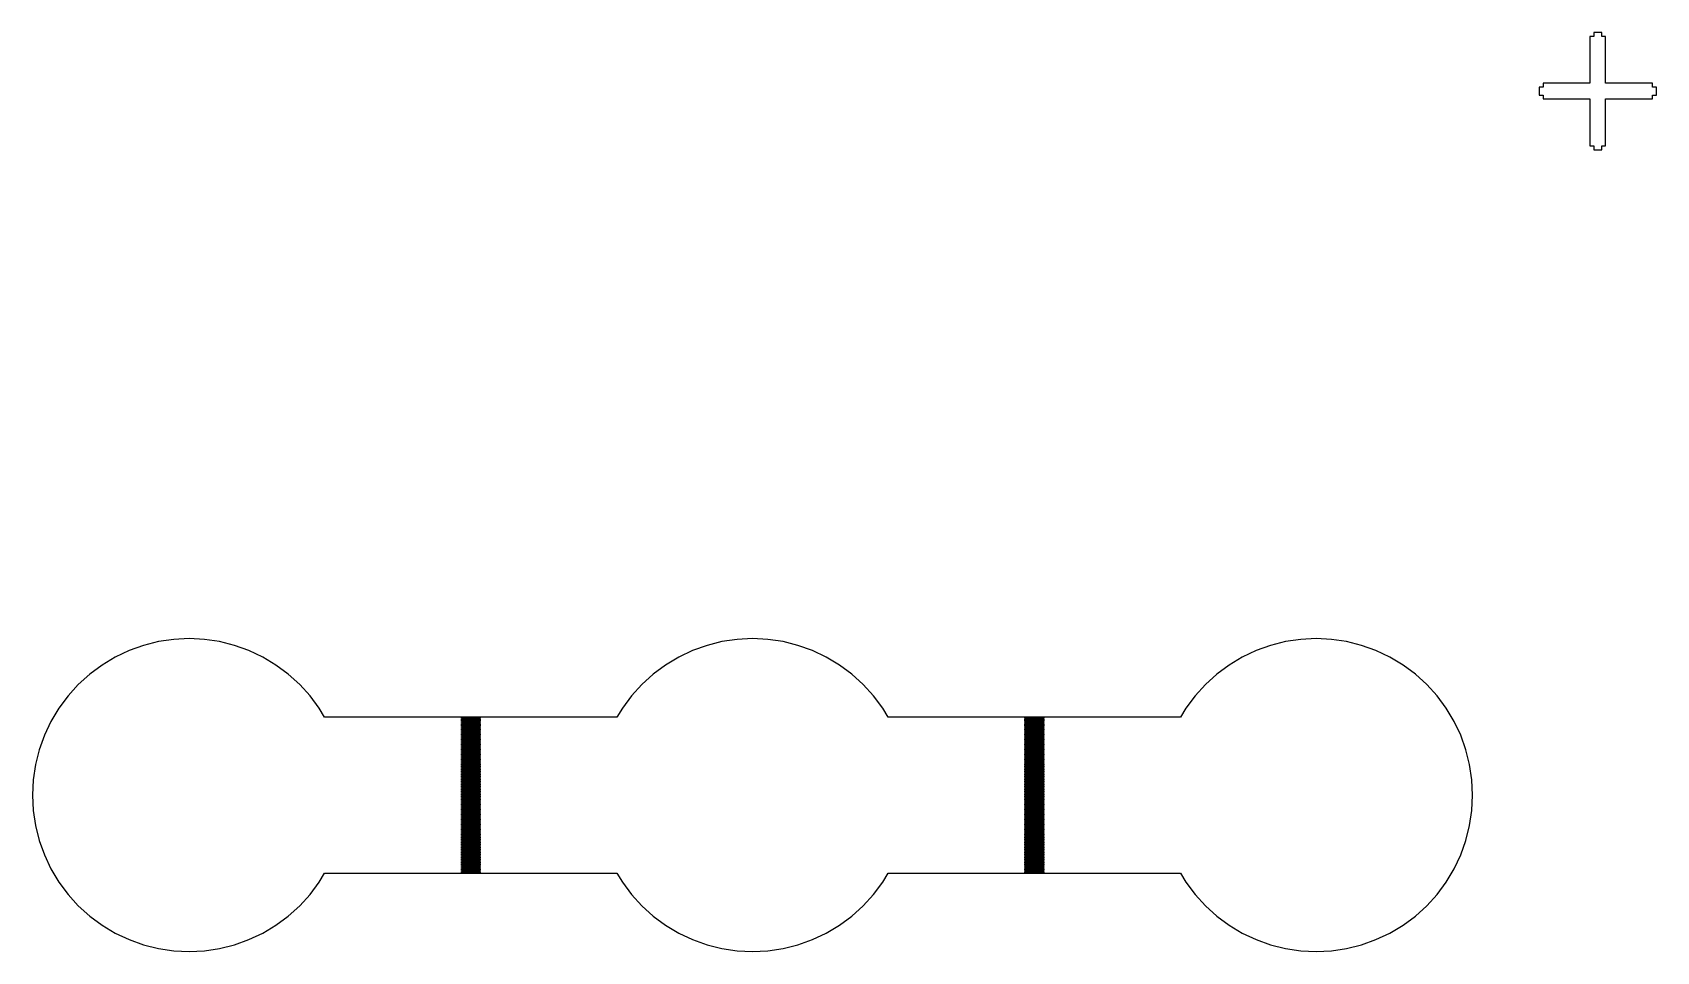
# Model space of a CAD drawing. Extents: x -73 to 181, y -8 to 80.
# Drawn here: x 29 to 54.94, y 65 to 79.69 of the extents above; entities that cross this region are included whole.
import ezdxf

# ---------------------------------------------------------------- set-up
doc = ezdxf.new("R2010")
doc.units = 0

msp = doc.modelspace()

# ---------------------------------------------------------------- linework, layer by layer
for p, q in [((54.0625, 79.6875), (53.9375, 79.6875)), ((53.9375, 79.6875), (53.9375, 79.625)), ((54.0625, 79.625), (54.0625, 79.6875)), ((53.9375, 79.625), (53.875, 79.625)), ((53.875, 79.625), (53.875, 78.875)), ((54.125, 79.625), (54.0625, 79.625)), ((54.125, 78.875), (54.125, 79.625)), ((53.875, 78.875), (53.125, 78.875)), ((53.125, 78.875), (53.125, 78.8125)), ((54.875, 78.875), (54.125, 78.875)), ((54.875, 78.8125), (54.875, 78.875)), ((53.125, 78.8125), (53.0625, 78.8125)), ((53.0625, 78.8125), (53.0625, 78.6875)), ((53.0625, 78.6875), (53.125, 78.6875)), ((53.125, 78.6875), (53.125, 78.625)), ((53.125, 78.625), (53.875, 78.625)), ((53.875, 78.625), (53.875, 77.875)), ((54.125, 77.875), (54.125, 78.625)), ((54.125, 78.625), (54.875, 78.625)), ((54.9375, 78.8125), (54.875, 78.8125)), ((54.875, 78.625), (54.875, 78.6875)), ((54.875, 78.6875), (54.9375, 78.6875)), ((54.9375, 78.6875), (54.9375, 78.8125)), ((53.875, 77.875), (53.9375, 77.875)), ((53.9375, 77.875), (53.9375, 77.8125)), ((53.9375, 77.8125), (54.0625, 77.8125)), ((54.0625, 77.8125), (54.0625, 77.875)), ((54.0625, 77.875), (54.125, 77.875)), ((30.5433, 69.8097), (30.3215, 69.7048)), ((30.7743, 69.8923), (30.5433, 69.8097)), ((31.0123, 69.952), (30.7743, 69.8923)), ((31.255, 69.988), (31.0123, 69.952)), ((31.5, 70), (31.255, 69.988)), ((31.7451, 69.988), (31.5, 70)), ((31.9877, 69.952), (31.7451, 69.988)), ((32.2257, 69.8923), (31.9877, 69.952)), ((32.4567, 69.8097), (32.2257, 69.8923)), ((32.6785, 69.7048), (32.4567, 69.8097)), ((39.5433, 69.8097), (39.3215, 69.7048)), ((39.7743, 69.8923), (39.5433, 69.8097)), ((40.0123, 69.952), (39.7743, 69.8923)), ((40.2549, 69.988), (40.0123, 69.952)), ((40.5, 70), (40.2549, 69.988)), ((40.7451, 69.988), (40.5, 70)), ((40.9877, 69.952), (40.7451, 69.988)), ((41.2257, 69.8923), (40.9877, 69.952)), ((41.4567, 69.8097), (41.2257, 69.8923)), ((41.6785, 69.7048), (41.4567, 69.8097)), ((48.5433, 69.8097), (48.3215, 69.7048)), ((48.7743, 69.8923), (48.5433, 69.8097)), ((49.0123, 69.952), (48.7743, 69.8923)), ((49.2549, 69.988), (49.0123, 69.952)), ((49.5, 70), (49.2549, 69.988)), ((49.745, 69.988), (49.5, 70)), ((49.9877, 69.952), (49.745, 69.988)), ((50.2257, 69.8923), (49.9877, 69.952)), ((50.4567, 69.8097), (50.2257, 69.8923)), ((50.6785, 69.7048), (50.4567, 69.8097)), ((30.1111, 69.5787), (29.914, 69.4325)), ((30.3215, 69.7048), (30.1111, 69.5787)), ((32.8889, 69.5787), (32.6785, 69.7048)), ((33.086, 69.4325), (32.8889, 69.5787)), ((39.1111, 69.5787), (38.914, 69.4325)), ((39.3215, 69.7048), (39.1111, 69.5787)), ((41.8889, 69.5787), (41.6785, 69.7048)), ((42.086, 69.4325), (41.8889, 69.5787)), ((48.1111, 69.5787), (47.914, 69.4325)), ((48.3215, 69.7048), (48.1111, 69.5787)), ((50.8889, 69.5787), (50.6785, 69.7048)), ((51.086, 69.4325), (50.8889, 69.5787)), ((29.7322, 69.2678), (29.5675, 69.086)), ((29.914, 69.4325), (29.7322, 69.2678)), ((33.2678, 69.2678), (33.086, 69.4325)), ((33.4325, 69.086), (33.2678, 69.2678)), ((38.7322, 69.2678), (38.5675, 69.086)), ((38.914, 69.4325), (38.7322, 69.2678)), ((42.2678, 69.2678), (42.086, 69.4325)), ((42.4325, 69.086), (42.2678, 69.2678)), ((47.7322, 69.2678), (47.5675, 69.086)), ((47.914, 69.4325), (47.7322, 69.2678)), ((51.2678, 69.2678), (51.086, 69.4325)), ((51.4325, 69.086), (51.2678, 69.2678)), ((29.5675, 69.086), (29.4213, 68.8889)), ((33.5787, 68.8889), (33.4325, 69.086)), ((38.5675, 69.086), (38.4213, 68.8889)), ((42.5787, 68.8889), (42.4325, 69.086)), ((47.5675, 69.086), (47.4213, 68.8889)), ((51.5787, 68.8889), (51.4325, 69.086)), ((29.4213, 68.8889), (29.2952, 68.6785)), ((33.6649, 68.745), (33.5787, 68.8889)), ((38.3351, 68.745), (33.6649, 68.745)), ((35.85, 68.725), (35.85, 68.735)), ((35.85, 68.735), (36.15, 68.735)), ((36.15, 68.735), (36.15, 68.725)), ((38.4213, 68.8889), (38.3351, 68.745)), ((42.6649, 68.745), (42.5787, 68.8889)), ((47.3351, 68.745), (42.6649, 68.745)), ((44.85, 68.725), (44.85, 68.735)), ((44.85, 68.735), (45.15, 68.735)), ((45.15, 68.735), (45.15, 68.725)), ((47.4213, 68.8889), (47.3351, 68.745)), ((51.7048, 68.6785), (51.5787, 68.8889)), ((29.2952, 68.6785), (29.1903, 68.4567)), ((36.15, 68.725), (35.85, 68.725)), ((35.85, 68.705), (35.85, 68.715)), ((35.85, 68.715), (36.15, 68.715)), ((36.15, 68.705), (35.85, 68.705)), ((35.85, 68.685), (35.85, 68.695)), ((35.85, 68.695), (36.15, 68.695)), ((36.15, 68.685), (35.85, 68.685)), ((35.85, 68.665), (35.85, 68.675)), ((35.85, 68.675), (36.15, 68.675)), ((36.15, 68.665), (35.85, 68.665)), ((35.85, 68.645), (35.85, 68.655)), ((35.85, 68.655), (36.15, 68.655)), ((36.15, 68.645), (35.85, 68.645)), ((35.85, 68.625), (35.85, 68.635)), ((35.85, 68.635), (36.15, 68.635)), ((36.15, 68.625), (35.85, 68.625)), ((35.85, 68.605), (35.85, 68.615)), ((35.85, 68.615), (36.15, 68.615)), ((36.15, 68.605), (35.85, 68.605)), ((35.85, 68.585), (35.85, 68.595)), ((35.85, 68.595), (36.15, 68.595)), ((36.15, 68.585), (35.85, 68.585)), ((35.85, 68.565), (35.85, 68.575)), ((35.85, 68.575), (36.15, 68.575)), ((36.15, 68.565), (35.85, 68.565)), ((35.85, 68.545), (35.85, 68.555)), ((35.85, 68.555), (36.15, 68.555)), ((36.15, 68.545), (35.85, 68.545)), ((35.85, 68.525), (35.85, 68.535)), ((35.85, 68.535), (36.15, 68.535)), ((36.15, 68.525), (35.85, 68.525)), ((35.85, 68.505), (35.85, 68.515)), ((35.85, 68.515), (36.15, 68.515)), ((36.15, 68.505), (35.85, 68.505)), ((35.85, 68.485), (35.85, 68.495)), ((35.85, 68.495), (36.15, 68.495)), ((36.15, 68.485), (35.85, 68.485)), ((36.15, 68.715), (36.15, 68.705)), ((36.15, 68.695), (36.15, 68.685)), ((36.15, 68.675), (36.15, 68.665)), ((36.15, 68.655), (36.15, 68.645)), ((36.15, 68.635), (36.15, 68.625)), ((36.15, 68.615), (36.15, 68.605)), ((36.15, 68.595), (36.15, 68.585)), ((36.15, 68.575), (36.15, 68.565)), ((36.15, 68.555), (36.15, 68.545)), ((36.15, 68.535), (36.15, 68.525)), ((36.15, 68.515), (36.15, 68.505)), ((36.15, 68.495), (36.15, 68.485)), ((45.15, 68.725), (44.85, 68.725)), ((44.85, 68.705), (44.85, 68.715)), ((44.85, 68.715), (45.15, 68.715)), ((45.15, 68.705), (44.85, 68.705)), ((44.85, 68.685), (44.85, 68.695)), ((44.85, 68.695), (45.15, 68.695)), ((45.15, 68.685), (44.85, 68.685)), ((44.85, 68.665), (44.85, 68.675)), ((44.85, 68.675), (45.15, 68.675)), ((45.15, 68.665), (44.85, 68.665)), ((44.85, 68.645), (44.85, 68.655)), ((44.85, 68.655), (45.15, 68.655)), ((45.15, 68.645), (44.85, 68.645)), ((44.85, 68.625), (44.85, 68.635)), ((44.85, 68.635), (45.15, 68.635)), ((45.15, 68.625), (44.85, 68.625)), ((44.85, 68.605), (44.85, 68.615)), ((44.85, 68.615), (45.15, 68.615)), ((45.15, 68.605), (44.85, 68.605)), ((44.85, 68.585), (44.85, 68.595)), ((44.85, 68.595), (45.15, 68.595)), ((45.15, 68.585), (44.85, 68.585)), ((44.85, 68.565), (44.85, 68.575)), ((44.85, 68.575), (45.15, 68.575)), ((45.15, 68.565), (44.85, 68.565)), ((44.85, 68.545), (44.85, 68.555)), ((44.85, 68.555), (45.15, 68.555)), ((45.15, 68.545), (44.85, 68.545)), ((44.85, 68.525), (44.85, 68.535)), ((44.85, 68.535), (45.15, 68.535)), ((45.15, 68.525), (44.85, 68.525)), ((44.85, 68.505), (44.85, 68.515)), ((44.85, 68.515), (45.15, 68.515)), ((45.15, 68.505), (44.85, 68.505)), ((44.85, 68.485), (44.85, 68.495)), ((44.85, 68.495), (45.15, 68.495)), ((45.15, 68.485), (44.85, 68.485)), ((45.15, 68.715), (45.15, 68.705)), ((45.15, 68.695), (45.15, 68.685)), ((45.15, 68.675), (45.15, 68.665)), ((45.15, 68.655), (45.15, 68.645)), ((45.15, 68.635), (45.15, 68.625)), ((45.15, 68.615), (45.15, 68.605)), ((45.15, 68.595), (45.15, 68.585)), ((45.15, 68.575), (45.15, 68.565)), ((45.15, 68.555), (45.15, 68.545)), ((45.15, 68.535), (45.15, 68.525)), ((45.15, 68.515), (45.15, 68.505)), ((45.15, 68.495), (45.15, 68.485)), ((51.8097, 68.4567), (51.7048, 68.6785)), ((29.1077, 68.2257), (29.048, 67.9877)), ((29.1903, 68.4567), (29.1077, 68.2257)), ((35.85, 68.465), (35.85, 68.475)), ((35.85, 68.475), (36.15, 68.475)), ((36.15, 68.465), (35.85, 68.465)), ((35.85, 68.445), (35.85, 68.455)), ((35.85, 68.455), (36.15, 68.455)), ((36.15, 68.445), (35.85, 68.445)), ((35.85, 68.425), (35.85, 68.435)), ((35.85, 68.435), (36.15, 68.435)), ((36.15, 68.425), (35.85, 68.425)), ((35.85, 68.405), (35.85, 68.415)), ((35.85, 68.415), (36.15, 68.415)), ((36.15, 68.405), (35.85, 68.405)), ((35.85, 68.385), (35.85, 68.395)), ((35.85, 68.395), (36.15, 68.395)), ((36.15, 68.385), (35.85, 68.385)), ((35.85, 68.365), (35.85, 68.375)), ((35.85, 68.375), (36.15, 68.375)), ((36.15, 68.365), (35.85, 68.365)), ((35.85, 68.345), (35.85, 68.355)), ((35.85, 68.355), (36.15, 68.355)), ((36.15, 68.345), (35.85, 68.345)), ((35.85, 68.325), (35.85, 68.335)), ((35.85, 68.335), (36.15, 68.335)), ((36.15, 68.325), (35.85, 68.325)), ((35.85, 68.305), (35.85, 68.315)), ((35.85, 68.315), (36.15, 68.315)), ((36.15, 68.305), (35.85, 68.305)), ((35.85, 68.285), (35.85, 68.295)), ((35.85, 68.295), (36.15, 68.295)), ((36.15, 68.285), (35.85, 68.285)), ((35.85, 68.265), (35.85, 68.275)), ((35.85, 68.275), (36.15, 68.275)), ((36.15, 68.265), (35.85, 68.265)), ((35.85, 68.245), (35.85, 68.255)), ((35.85, 68.255), (36.15, 68.255)), ((36.15, 68.245), (35.85, 68.245)), ((35.85, 68.225), (35.85, 68.235)), ((35.85, 68.235), (36.15, 68.235)), ((36.15, 68.225), (35.85, 68.225)), ((36.15, 68.475), (36.15, 68.465)), ((36.15, 68.455), (36.15, 68.445)), ((36.15, 68.435), (36.15, 68.425)), ((36.15, 68.415), (36.15, 68.405)), ((36.15, 68.395), (36.15, 68.385)), ((36.15, 68.375), (36.15, 68.365)), ((36.15, 68.355), (36.15, 68.345)), ((36.15, 68.335), (36.15, 68.325)), ((36.15, 68.315), (36.15, 68.305)), ((36.15, 68.295), (36.15, 68.285)), ((36.15, 68.275), (36.15, 68.265)), ((36.15, 68.255), (36.15, 68.245)), ((36.15, 68.235), (36.15, 68.225)), ((44.85, 68.465), (44.85, 68.475)), ((44.85, 68.475), (45.15, 68.475)), ((45.15, 68.465), (44.85, 68.465)), ((44.85, 68.445), (44.85, 68.455)), ((44.85, 68.455), (45.15, 68.455)), ((45.15, 68.445), (44.85, 68.445)), ((44.85, 68.425), (44.85, 68.435)), ((44.85, 68.435), (45.15, 68.435)), ((45.15, 68.425), (44.85, 68.425)), ((44.85, 68.405), (44.85, 68.415)), ((44.85, 68.415), (45.15, 68.415)), ((45.15, 68.405), (44.85, 68.405)), ((44.85, 68.385), (44.85, 68.395)), ((44.85, 68.395), (45.15, 68.395)), ((45.15, 68.385), (44.85, 68.385)), ((44.85, 68.365), (44.85, 68.375)), ((44.85, 68.375), (45.15, 68.375)), ((45.15, 68.365), (44.85, 68.365)), ((44.85, 68.345), (44.85, 68.355)), ((44.85, 68.355), (45.15, 68.355)), ((45.15, 68.345), (44.85, 68.345)), ((44.85, 68.325), (44.85, 68.335)), ((44.85, 68.335), (45.15, 68.335)), ((45.15, 68.325), (44.85, 68.325)), ((44.85, 68.305), (44.85, 68.315)), ((44.85, 68.315), (45.15, 68.315)), ((45.15, 68.305), (44.85, 68.305)), ((44.85, 68.285), (44.85, 68.295)), ((44.85, 68.295), (45.15, 68.295)), ((45.15, 68.285), (44.85, 68.285)), ((44.85, 68.265), (44.85, 68.275)), ((44.85, 68.275), (45.15, 68.275)), ((45.15, 68.265), (44.85, 68.265)), ((44.85, 68.245), (44.85, 68.255)), ((44.85, 68.255), (45.15, 68.255)), ((45.15, 68.245), (44.85, 68.245)), ((44.85, 68.225), (44.85, 68.235)), ((44.85, 68.235), (45.15, 68.235)), ((45.15, 68.225), (44.85, 68.225)), ((45.15, 68.475), (45.15, 68.465)), ((45.15, 68.455), (45.15, 68.445)), ((45.15, 68.435), (45.15, 68.425)), ((45.15, 68.415), (45.15, 68.405)), ((45.15, 68.395), (45.15, 68.385)), ((45.15, 68.375), (45.15, 68.365)), ((45.15, 68.355), (45.15, 68.345)), ((45.15, 68.335), (45.15, 68.325)), ((45.15, 68.315), (45.15, 68.305)), ((45.15, 68.295), (45.15, 68.285)), ((45.15, 68.275), (45.15, 68.265)), ((45.15, 68.255), (45.15, 68.245)), ((45.15, 68.235), (45.15, 68.225)), ((51.8923, 68.2257), (51.8097, 68.4567)), ((51.952, 67.9877), (51.8923, 68.2257)), ((29.048, 67.9877), (29.012, 67.745)), ((35.85, 68.205), (35.85, 68.215)), ((35.85, 68.215), (36.15, 68.215)), ((36.15, 68.205), (35.85, 68.205)), ((35.85, 68.185), (35.85, 68.195)), ((35.85, 68.195), (36.15, 68.195)), ((36.15, 68.185), (35.85, 68.185)), ((35.85, 68.165), (35.85, 68.175)), ((35.85, 68.175), (36.15, 68.175)), ((36.15, 68.165), (35.85, 68.165)), ((35.85, 68.145), (35.85, 68.155)), ((35.85, 68.155), (36.15, 68.155)), ((36.15, 68.145), (35.85, 68.145)), ((35.85, 68.125), (35.85, 68.135)), ((35.85, 68.135), (36.15, 68.135)), ((36.15, 68.125), (35.85, 68.125)), ((35.85, 68.105), (35.85, 68.115)), ((35.85, 68.115), (36.15, 68.115)), ((36.15, 68.105), (35.85, 68.105)), ((35.85, 68.085), (35.85, 68.095)), ((35.85, 68.095), (36.15, 68.095)), ((36.15, 68.085), (35.85, 68.085)), ((35.85, 68.065), (35.85, 68.075)), ((35.85, 68.075), (36.15, 68.075)), ((36.15, 68.065), (35.85, 68.065)), ((35.85, 68.045), (35.85, 68.055)), ((35.85, 68.055), (36.15, 68.055)), ((36.15, 68.045), (35.85, 68.045)), ((35.85, 68.025), (35.85, 68.035)), ((35.85, 68.035), (36.15, 68.035)), ((36.15, 68.025), (35.85, 68.025)), ((35.85, 68.005), (35.85, 68.015)), ((35.85, 68.015), (36.15, 68.015)), ((36.15, 68.005), (35.85, 68.005)), ((35.85, 67.985), (35.85, 67.995)), ((35.85, 67.995), (36.15, 67.995)), ((36.15, 67.985), (35.85, 67.985)), ((35.85, 67.965), (35.85, 67.975)), ((35.85, 67.975), (36.15, 67.975)), ((36.15, 67.965), (35.85, 67.965)), ((36.15, 68.215), (36.15, 68.205)), ((36.15, 68.195), (36.15, 68.185)), ((36.15, 68.175), (36.15, 68.165)), ((36.15, 68.155), (36.15, 68.145)), ((36.15, 68.135), (36.15, 68.125)), ((36.15, 68.115), (36.15, 68.105)), ((36.15, 68.095), (36.15, 68.085)), ((36.15, 68.075), (36.15, 68.065)), ((36.15, 68.055), (36.15, 68.045)), ((36.15, 68.035), (36.15, 68.025)), ((36.15, 68.015), (36.15, 68.005)), ((36.15, 67.995), (36.15, 67.985)), ((36.15, 67.975), (36.15, 67.965)), ((44.85, 68.205), (44.85, 68.215)), ((44.85, 68.215), (45.15, 68.215)), ((45.15, 68.205), (44.85, 68.205)), ((44.85, 68.185), (44.85, 68.195)), ((44.85, 68.195), (45.15, 68.195)), ((45.15, 68.185), (44.85, 68.185)), ((44.85, 68.165), (44.85, 68.175)), ((44.85, 68.175), (45.15, 68.175)), ((45.15, 68.165), (44.85, 68.165)), ((44.85, 68.145), (44.85, 68.155)), ((44.85, 68.155), (45.15, 68.155)), ((45.15, 68.145), (44.85, 68.145)), ((44.85, 68.125), (44.85, 68.135)), ((44.85, 68.135), (45.15, 68.135)), ((45.15, 68.125), (44.85, 68.125)), ((44.85, 68.105), (44.85, 68.115)), ((44.85, 68.115), (45.15, 68.115)), ((45.15, 68.105), (44.85, 68.105)), ((44.85, 68.085), (44.85, 68.095)), ((44.85, 68.095), (45.15, 68.095)), ((45.15, 68.085), (44.85, 68.085)), ((44.85, 68.065), (44.85, 68.075)), ((44.85, 68.075), (45.15, 68.075)), ((45.15, 68.065), (44.85, 68.065)), ((44.85, 68.045), (44.85, 68.055)), ((44.85, 68.055), (45.15, 68.055)), ((45.15, 68.045), (44.85, 68.045)), ((44.85, 68.025), (44.85, 68.035)), ((44.85, 68.035), (45.15, 68.035)), ((45.15, 68.025), (44.85, 68.025)), ((44.85, 68.005), (44.85, 68.015)), ((44.85, 68.015), (45.15, 68.015)), ((45.15, 68.005), (44.85, 68.005)), ((44.85, 67.985), (44.85, 67.995)), ((44.85, 67.995), (45.15, 67.995)), ((45.15, 67.985), (44.85, 67.985)), ((44.85, 67.965), (44.85, 67.975)), ((44.85, 67.975), (45.15, 67.975)), ((45.15, 67.965), (44.85, 67.965)), ((45.15, 68.215), (45.15, 68.205)), ((45.15, 68.195), (45.15, 68.185)), ((45.15, 68.175), (45.15, 68.165)), ((45.15, 68.155), (45.15, 68.145)), ((45.15, 68.135), (45.15, 68.125)), ((45.15, 68.115), (45.15, 68.105)), ((45.15, 68.095), (45.15, 68.085)), ((45.15, 68.075), (45.15, 68.065)), ((45.15, 68.055), (45.15, 68.045)), ((45.15, 68.035), (45.15, 68.025)), ((45.15, 68.015), (45.15, 68.005)), ((45.15, 67.995), (45.15, 67.985)), ((45.15, 67.975), (45.15, 67.965)), ((51.988, 67.745), (51.952, 67.9877)), ((29.012, 67.745), (29, 67.5)), ((35.85, 67.945), (35.85, 67.955)), ((35.85, 67.955), (36.15, 67.955)), ((36.15, 67.945), (35.85, 67.945)), ((35.85, 67.925), (35.85, 67.935)), ((35.85, 67.935), (36.15, 67.935)), ((36.15, 67.925), (35.85, 67.925)), ((35.85, 67.905), (35.85, 67.915)), ((35.85, 67.915), (36.15, 67.915)), ((36.15, 67.905), (35.85, 67.905)), ((35.85, 67.885), (35.85, 67.895)), ((35.85, 67.895), (36.15, 67.895)), ((36.15, 67.885), (35.85, 67.885)), ((35.85, 67.865), (35.85, 67.875)), ((35.85, 67.875), (36.15, 67.875)), ((36.15, 67.865), (35.85, 67.865)), ((35.85, 67.845), (35.85, 67.855)), ((35.85, 67.855), (36.15, 67.855)), ((36.15, 67.845), (35.85, 67.845)), ((35.85, 67.825), (35.85, 67.835)), ((35.85, 67.835), (36.15, 67.835)), ((36.15, 67.825), (35.85, 67.825)), ((35.85, 67.805), (35.85, 67.815)), ((35.85, 67.815), (36.15, 67.815)), ((36.15, 67.805), (35.85, 67.805)), ((35.85, 67.785), (35.85, 67.795)), ((35.85, 67.795), (36.15, 67.795)), ((36.15, 67.785), (35.85, 67.785)), ((35.85, 67.765), (35.85, 67.775)), ((35.85, 67.775), (36.15, 67.775)), ((36.15, 67.765), (35.85, 67.765)), ((35.85, 67.745), (35.85, 67.755)), ((35.85, 67.755), (36.15, 67.755)), ((36.15, 67.745), (35.85, 67.745)), ((35.85, 67.725), (35.85, 67.735)), ((35.85, 67.735), (36.15, 67.735)), ((36.15, 67.725), (35.85, 67.725)), ((35.85, 67.705), (35.85, 67.715)), ((35.85, 67.715), (36.15, 67.715)), ((36.15, 67.705), (35.85, 67.705)), ((36.15, 67.955), (36.15, 67.945)), ((36.15, 67.935), (36.15, 67.925)), ((36.15, 67.915), (36.15, 67.905)), ((36.15, 67.895), (36.15, 67.885)), ((36.15, 67.875), (36.15, 67.865)), ((36.15, 67.855), (36.15, 67.845)), ((36.15, 67.835), (36.15, 67.825)), ((36.15, 67.815), (36.15, 67.805)), ((36.15, 67.795), (36.15, 67.785)), ((36.15, 67.775), (36.15, 67.765)), ((36.15, 67.755), (36.15, 67.745)), ((36.15, 67.735), (36.15, 67.725)), ((36.15, 67.715), (36.15, 67.705)), ((44.85, 67.945), (44.85, 67.955)), ((44.85, 67.955), (45.15, 67.955)), ((45.15, 67.945), (44.85, 67.945)), ((44.85, 67.925), (44.85, 67.935)), ((44.85, 67.935), (45.15, 67.935)), ((45.15, 67.925), (44.85, 67.925)), ((44.85, 67.905), (44.85, 67.915)), ((44.85, 67.915), (45.15, 67.915)), ((45.15, 67.905), (44.85, 67.905)), ((44.85, 67.885), (44.85, 67.895)), ((44.85, 67.895), (45.15, 67.895)), ((45.15, 67.885), (44.85, 67.885)), ((44.85, 67.865), (44.85, 67.875)), ((44.85, 67.875), (45.15, 67.875)), ((45.15, 67.865), (44.85, 67.865)), ((44.85, 67.845), (44.85, 67.855)), ((44.85, 67.855), (45.15, 67.855)), ((45.15, 67.845), (44.85, 67.845)), ((44.85, 67.825), (44.85, 67.835)), ((44.85, 67.835), (45.15, 67.835)), ((45.15, 67.825), (44.85, 67.825)), ((44.85, 67.805), (44.85, 67.815)), ((44.85, 67.815), (45.15, 67.815)), ((45.15, 67.805), (44.85, 67.805)), ((44.85, 67.785), (44.85, 67.795)), ((44.85, 67.795), (45.15, 67.795)), ((45.15, 67.785), (44.85, 67.785)), ((44.85, 67.765), (44.85, 67.775)), ((44.85, 67.775), (45.15, 67.775)), ((45.15, 67.765), (44.85, 67.765)), ((44.85, 67.745), (44.85, 67.755)), ((44.85, 67.755), (45.15, 67.755)), ((45.15, 67.745), (44.85, 67.745)), ((44.85, 67.725), (44.85, 67.735)), ((44.85, 67.735), (45.15, 67.735)), ((45.15, 67.725), (44.85, 67.725)), ((44.85, 67.705), (44.85, 67.715)), ((44.85, 67.715), (45.15, 67.715)), ((45.15, 67.705), (44.85, 67.705)), ((45.15, 67.955), (45.15, 67.945)), ((45.15, 67.935), (45.15, 67.925)), ((45.15, 67.915), (45.15, 67.905)), ((45.15, 67.895), (45.15, 67.885)), ((45.15, 67.875), (45.15, 67.865)), ((45.15, 67.855), (45.15, 67.845)), ((45.15, 67.835), (45.15, 67.825)), ((45.15, 67.815), (45.15, 67.805)), ((45.15, 67.795), (45.15, 67.785)), ((45.15, 67.775), (45.15, 67.765)), ((45.15, 67.755), (45.15, 67.745)), ((45.15, 67.735), (45.15, 67.725)), ((45.15, 67.715), (45.15, 67.705)), ((52, 67.5), (51.988, 67.745)), ((29, 67.5), (29.012, 67.255)), ((35.85, 67.685), (35.85, 67.695)), ((35.85, 67.695), (36.15, 67.695)), ((36.15, 67.685), (35.85, 67.685)), ((35.85, 67.665), (35.85, 67.675)), ((35.85, 67.675), (36.15, 67.675)), ((36.15, 67.665), (35.85, 67.665)), ((35.85, 67.645), (35.85, 67.655)), ((35.85, 67.655), (36.15, 67.655)), ((36.15, 67.645), (35.85, 67.645)), ((35.85, 67.625), (35.85, 67.635)), ((35.85, 67.635), (36.15, 67.635)), ((36.15, 67.625), (35.85, 67.625)), ((35.85, 67.605), (35.85, 67.615)), ((35.85, 67.615), (36.15, 67.615)), ((36.15, 67.605), (35.85, 67.605)), ((35.85, 67.585), (35.85, 67.595)), ((35.85, 67.595), (36.15, 67.595)), ((36.15, 67.585), (35.85, 67.585)), ((35.85, 67.565), (35.85, 67.575)), ((35.85, 67.575), (36.15, 67.575)), ((36.15, 67.565), (35.85, 67.565)), ((35.85, 67.545), (35.85, 67.555)), ((35.85, 67.555), (36.15, 67.555)), ((36.15, 67.545), (35.85, 67.545)), ((35.85, 67.525), (35.85, 67.535)), ((35.85, 67.535), (36.15, 67.535)), ((36.15, 67.525), (35.85, 67.525)), ((35.85, 67.505), (35.85, 67.515)), ((35.85, 67.515), (36.15, 67.515)), ((36.15, 67.505), (35.85, 67.505)), ((35.85, 67.485), (35.85, 67.495)), ((35.85, 67.495), (36.15, 67.495)), ((36.15, 67.485), (35.85, 67.485)), ((35.85, 67.465), (35.85, 67.475)), ((35.85, 67.475), (36.15, 67.475)), ((36.15, 67.465), (35.85, 67.465)), ((35.85, 67.445), (35.85, 67.455)), ((35.85, 67.455), (36.15, 67.455)), ((36.15, 67.445), (35.85, 67.445)), ((36.15, 67.695), (36.15, 67.685)), ((36.15, 67.675), (36.15, 67.665)), ((36.15, 67.655), (36.15, 67.645)), ((36.15, 67.635), (36.15, 67.625)), ((36.15, 67.615), (36.15, 67.605)), ((36.15, 67.595), (36.15, 67.585)), ((36.15, 67.575), (36.15, 67.565)), ((36.15, 67.555), (36.15, 67.545)), ((36.15, 67.535), (36.15, 67.525)), ((36.15, 67.515), (36.15, 67.505)), ((36.15, 67.495), (36.15, 67.485)), ((36.15, 67.475), (36.15, 67.465)), ((36.15, 67.455), (36.15, 67.445)), ((44.85, 67.685), (44.85, 67.695)), ((44.85, 67.695), (45.15, 67.695)), ((45.15, 67.685), (44.85, 67.685)), ((44.85, 67.665), (44.85, 67.675)), ((44.85, 67.675), (45.15, 67.675)), ((45.15, 67.665), (44.85, 67.665)), ((44.85, 67.645), (44.85, 67.655)), ((44.85, 67.655), (45.15, 67.655)), ((45.15, 67.645), (44.85, 67.645)), ((44.85, 67.625), (44.85, 67.635)), ((44.85, 67.635), (45.15, 67.635)), ((45.15, 67.625), (44.85, 67.625)), ((44.85, 67.605), (44.85, 67.615)), ((44.85, 67.615), (45.15, 67.615)), ((45.15, 67.605), (44.85, 67.605)), ((44.85, 67.585), (44.85, 67.595)), ((44.85, 67.595), (45.15, 67.595)), ((45.15, 67.585), (44.85, 67.585)), ((44.85, 67.565), (44.85, 67.575)), ((44.85, 67.575), (45.15, 67.575)), ((45.15, 67.565), (44.85, 67.565)), ((44.85, 67.545), (44.85, 67.555)), ((44.85, 67.555), (45.15, 67.555)), ((45.15, 67.545), (44.85, 67.545)), ((44.85, 67.525), (44.85, 67.535)), ((44.85, 67.535), (45.15, 67.535)), ((45.15, 67.525), (44.85, 67.525)), ((44.85, 67.505), (44.85, 67.515)), ((44.85, 67.515), (45.15, 67.515)), ((45.15, 67.505), (44.85, 67.505)), ((44.85, 67.485), (44.85, 67.495)), ((44.85, 67.495), (45.15, 67.495)), ((45.15, 67.485), (44.85, 67.485)), ((44.85, 67.465), (44.85, 67.475)), ((44.85, 67.475), (45.15, 67.475)), ((45.15, 67.465), (44.85, 67.465)), ((44.85, 67.445), (44.85, 67.455)), ((44.85, 67.455), (45.15, 67.455)), ((45.15, 67.445), (44.85, 67.445)), ((45.15, 67.695), (45.15, 67.685)), ((45.15, 67.675), (45.15, 67.665)), ((45.15, 67.655), (45.15, 67.645)), ((45.15, 67.635), (45.15, 67.625)), ((45.15, 67.615), (45.15, 67.605)), ((45.15, 67.595), (45.15, 67.585)), ((45.15, 67.575), (45.15, 67.565)), ((45.15, 67.555), (45.15, 67.545)), ((45.15, 67.535), (45.15, 67.525)), ((45.15, 67.515), (45.15, 67.505)), ((45.15, 67.495), (45.15, 67.485)), ((45.15, 67.475), (45.15, 67.465)), ((45.15, 67.455), (45.15, 67.445)), ((51.988, 67.255), (52, 67.5)), ((29.012, 67.255), (29.048, 67.0123)), ((35.85, 67.425), (35.85, 67.435)), ((35.85, 67.435), (36.15, 67.435)), ((36.15, 67.425), (35.85, 67.425)), ((35.85, 67.405), (35.85, 67.415)), ((35.85, 67.415), (36.15, 67.415)), ((36.15, 67.405), (35.85, 67.405)), ((35.85, 67.385), (35.85, 67.395)), ((35.85, 67.395), (36.15, 67.395)), ((36.15, 67.385), (35.85, 67.385)), ((35.85, 67.365), (35.85, 67.375)), ((35.85, 67.375), (36.15, 67.375)), ((36.15, 67.365), (35.85, 67.365)), ((35.85, 67.345), (35.85, 67.355)), ((35.85, 67.355), (36.15, 67.355)), ((36.15, 67.345), (35.85, 67.345)), ((35.85, 67.325), (35.85, 67.335)), ((35.85, 67.335), (36.15, 67.335)), ((36.15, 67.325), (35.85, 67.325)), ((35.85, 67.305), (35.85, 67.315)), ((35.85, 67.315), (36.15, 67.315)), ((36.15, 67.305), (35.85, 67.305)), ((35.85, 67.285), (35.85, 67.295)), ((35.85, 67.295), (36.15, 67.295)), ((36.15, 67.285), (35.85, 67.285)), ((35.85, 67.265), (35.85, 67.275)), ((35.85, 67.275), (36.15, 67.275)), ((36.15, 67.265), (35.85, 67.265)), ((35.85, 67.245), (35.85, 67.255)), ((35.85, 67.255), (36.15, 67.255)), ((36.15, 67.245), (35.85, 67.245)), ((35.85, 67.225), (35.85, 67.235)), ((35.85, 67.235), (36.15, 67.235)), ((36.15, 67.225), (35.85, 67.225)), ((35.85, 67.205), (35.85, 67.215)), ((35.85, 67.215), (36.15, 67.215)), ((36.15, 67.205), (35.85, 67.205)), ((35.85, 67.185), (35.85, 67.195)), ((35.85, 67.195), (36.15, 67.195)), ((36.15, 67.185), (35.85, 67.185)), ((36.15, 67.435), (36.15, 67.425)), ((36.15, 67.415), (36.15, 67.405)), ((36.15, 67.395), (36.15, 67.385)), ((36.15, 67.375), (36.15, 67.365)), ((36.15, 67.355), (36.15, 67.345)), ((36.15, 67.335), (36.15, 67.325)), ((36.15, 67.315), (36.15, 67.305)), ((36.15, 67.295), (36.15, 67.285)), ((36.15, 67.275), (36.15, 67.265)), ((36.15, 67.255), (36.15, 67.245)), ((36.15, 67.235), (36.15, 67.225)), ((36.15, 67.215), (36.15, 67.205)), ((36.15, 67.195), (36.15, 67.185)), ((44.85, 67.425), (44.85, 67.435)), ((44.85, 67.435), (45.15, 67.435)), ((45.15, 67.425), (44.85, 67.425)), ((44.85, 67.405), (44.85, 67.415)), ((44.85, 67.415), (45.15, 67.415)), ((45.15, 67.405), (44.85, 67.405)), ((44.85, 67.385), (44.85, 67.395)), ((44.85, 67.395), (45.15, 67.395)), ((45.15, 67.385), (44.85, 67.385)), ((44.85, 67.365), (44.85, 67.375)), ((44.85, 67.375), (45.15, 67.375)), ((45.15, 67.365), (44.85, 67.365)), ((44.85, 67.345), (44.85, 67.355)), ((44.85, 67.355), (45.15, 67.355)), ((45.15, 67.345), (44.85, 67.345)), ((44.85, 67.325), (44.85, 67.335)), ((44.85, 67.335), (45.15, 67.335)), ((45.15, 67.325), (44.85, 67.325)), ((44.85, 67.305), (44.85, 67.315)), ((44.85, 67.315), (45.15, 67.315)), ((45.15, 67.305), (44.85, 67.305)), ((44.85, 67.285), (44.85, 67.295)), ((44.85, 67.295), (45.15, 67.295)), ((45.15, 67.285), (44.85, 67.285)), ((44.85, 67.265), (44.85, 67.275)), ((44.85, 67.275), (45.15, 67.275)), ((45.15, 67.265), (44.85, 67.265)), ((44.85, 67.245), (44.85, 67.255)), ((44.85, 67.255), (45.15, 67.255)), ((45.15, 67.245), (44.85, 67.245)), ((44.85, 67.225), (44.85, 67.235)), ((44.85, 67.235), (45.15, 67.235)), ((45.15, 67.225), (44.85, 67.225)), ((44.85, 67.205), (44.85, 67.215)), ((44.85, 67.215), (45.15, 67.215)), ((45.15, 67.205), (44.85, 67.205)), ((44.85, 67.185), (44.85, 67.195)), ((44.85, 67.195), (45.15, 67.195)), ((45.15, 67.185), (44.85, 67.185)), ((45.15, 67.435), (45.15, 67.425)), ((45.15, 67.415), (45.15, 67.405)), ((45.15, 67.395), (45.15, 67.385)), ((45.15, 67.375), (45.15, 67.365)), ((45.15, 67.355), (45.15, 67.345)), ((45.15, 67.335), (45.15, 67.325)), ((45.15, 67.315), (45.15, 67.305)), ((45.15, 67.295), (45.15, 67.285)), ((45.15, 67.275), (45.15, 67.265)), ((45.15, 67.255), (45.15, 67.245)), ((45.15, 67.235), (45.15, 67.225)), ((45.15, 67.215), (45.15, 67.205)), ((45.15, 67.195), (45.15, 67.185)), ((51.952, 67.0123), (51.988, 67.255)), ((29.048, 67.0123), (29.1077, 66.7743)), ((35.85, 67.165), (35.85, 67.175)), ((35.85, 67.175), (36.15, 67.175)), ((36.15, 67.165), (35.85, 67.165)), ((35.85, 67.145), (35.85, 67.155)), ((35.85, 67.155), (36.15, 67.155)), ((36.15, 67.145), (35.85, 67.145)), ((35.85, 67.125), (35.85, 67.135)), ((35.85, 67.135), (36.15, 67.135)), ((36.15, 67.125), (35.85, 67.125)), ((35.85, 67.105), (35.85, 67.115)), ((35.85, 67.115), (36.15, 67.115)), ((36.15, 67.105), (35.85, 67.105)), ((35.85, 67.085), (35.85, 67.095)), ((35.85, 67.095), (36.15, 67.095)), ((36.15, 67.085), (35.85, 67.085)), ((35.85, 67.065), (35.85, 67.075)), ((35.85, 67.075), (36.15, 67.075)), ((36.15, 67.065), (35.85, 67.065)), ((35.85, 67.045), (35.85, 67.055)), ((35.85, 67.055), (36.15, 67.055)), ((36.15, 67.045), (35.85, 67.045)), ((35.85, 67.025), (35.85, 67.035)), ((35.85, 67.035), (36.15, 67.035)), ((36.15, 67.025), (35.85, 67.025)), ((35.85, 67.005), (35.85, 67.015)), ((35.85, 67.015), (36.15, 67.015)), ((36.15, 67.005), (35.85, 67.005)), ((35.85, 66.985), (35.85, 66.995)), ((35.85, 66.995), (36.15, 66.995)), ((36.15, 66.985), (35.85, 66.985)), ((35.85, 66.965), (35.85, 66.975)), ((35.85, 66.975), (36.15, 66.975)), ((36.15, 66.965), (35.85, 66.965)), ((35.85, 66.945), (35.85, 66.955)), ((35.85, 66.955), (36.15, 66.955)), ((36.15, 66.945), (35.85, 66.945)), ((35.85, 66.925), (35.85, 66.935)), ((35.85, 66.935), (36.15, 66.935)), ((36.15, 66.925), (35.85, 66.925)), ((36.15, 67.175), (36.15, 67.165)), ((36.15, 67.155), (36.15, 67.145)), ((36.15, 67.135), (36.15, 67.125)), ((36.15, 67.115), (36.15, 67.105)), ((36.15, 67.095), (36.15, 67.085)), ((36.15, 67.075), (36.15, 67.065)), ((36.15, 67.055), (36.15, 67.045)), ((36.15, 67.035), (36.15, 67.025)), ((36.15, 67.015), (36.15, 67.005)), ((36.15, 66.995), (36.15, 66.985)), ((36.15, 66.975), (36.15, 66.965)), ((36.15, 66.955), (36.15, 66.945)), ((36.15, 66.935), (36.15, 66.925)), ((44.85, 67.165), (44.85, 67.175)), ((44.85, 67.175), (45.15, 67.175)), ((45.15, 67.165), (44.85, 67.165)), ((44.85, 67.145), (44.85, 67.155)), ((44.85, 67.155), (45.15, 67.155)), ((45.15, 67.145), (44.85, 67.145)), ((44.85, 67.125), (44.85, 67.135)), ((44.85, 67.135), (45.15, 67.135)), ((45.15, 67.125), (44.85, 67.125)), ((44.85, 67.105), (44.85, 67.115)), ((44.85, 67.115), (45.15, 67.115)), ((45.15, 67.105), (44.85, 67.105)), ((44.85, 67.085), (44.85, 67.095)), ((44.85, 67.095), (45.15, 67.095)), ((45.15, 67.085), (44.85, 67.085)), ((44.85, 67.065), (44.85, 67.075)), ((44.85, 67.075), (45.15, 67.075)), ((45.15, 67.065), (44.85, 67.065)), ((44.85, 67.045), (44.85, 67.055)), ((44.85, 67.055), (45.15, 67.055)), ((45.15, 67.045), (44.85, 67.045)), ((44.85, 67.025), (44.85, 67.035)), ((44.85, 67.035), (45.15, 67.035)), ((45.15, 67.025), (44.85, 67.025)), ((44.85, 67.005), (44.85, 67.015)), ((44.85, 67.015), (45.15, 67.015)), ((45.15, 67.005), (44.85, 67.005)), ((44.85, 66.985), (44.85, 66.995)), ((44.85, 66.995), (45.15, 66.995)), ((45.15, 66.985), (44.85, 66.985)), ((44.85, 66.965), (44.85, 66.975)), ((44.85, 66.975), (45.15, 66.975)), ((45.15, 66.965), (44.85, 66.965)), ((44.85, 66.945), (44.85, 66.955)), ((44.85, 66.955), (45.15, 66.955)), ((45.15, 66.945), (44.85, 66.945)), ((44.85, 66.925), (44.85, 66.935)), ((44.85, 66.935), (45.15, 66.935)), ((45.15, 66.925), (44.85, 66.925)), ((45.15, 67.175), (45.15, 67.165)), ((45.15, 67.155), (45.15, 67.145)), ((45.15, 67.135), (45.15, 67.125)), ((45.15, 67.115), (45.15, 67.105)), ((45.15, 67.095), (45.15, 67.085)), ((45.15, 67.075), (45.15, 67.065)), ((45.15, 67.055), (45.15, 67.045)), ((45.15, 67.035), (45.15, 67.025)), ((45.15, 67.015), (45.15, 67.005)), ((45.15, 66.995), (45.15, 66.985)), ((45.15, 66.975), (45.15, 66.965)), ((45.15, 66.955), (45.15, 66.945)), ((45.15, 66.935), (45.15, 66.925)), ((51.8923, 66.7743), (51.952, 67.0123)), ((29.1077, 66.7743), (29.1903, 66.5433)), ((35.85, 66.905), (35.85, 66.915)), ((35.85, 66.915), (36.15, 66.915)), ((36.15, 66.905), (35.85, 66.905)), ((35.85, 66.885), (35.85, 66.895)), ((35.85, 66.895), (36.15, 66.895)), ((36.15, 66.885), (35.85, 66.885)), ((35.85, 66.865), (35.85, 66.875)), ((35.85, 66.875), (36.15, 66.875)), ((36.15, 66.865), (35.85, 66.865)), ((35.85, 66.845), (35.85, 66.855)), ((35.85, 66.855), (36.15, 66.855)), ((36.15, 66.845), (35.85, 66.845)), ((35.85, 66.825), (35.85, 66.835)), ((35.85, 66.835), (36.15, 66.835)), ((36.15, 66.825), (35.85, 66.825)), ((35.85, 66.805), (35.85, 66.815)), ((35.85, 66.815), (36.15, 66.815)), ((36.15, 66.805), (35.85, 66.805)), ((35.85, 66.785), (35.85, 66.795)), ((35.85, 66.795), (36.15, 66.795)), ((36.15, 66.785), (35.85, 66.785)), ((35.85, 66.765), (35.85, 66.775)), ((35.85, 66.775), (36.15, 66.775)), ((36.15, 66.765), (35.85, 66.765)), ((35.85, 66.745), (35.85, 66.755)), ((35.85, 66.755), (36.15, 66.755)), ((36.15, 66.745), (35.85, 66.745)), ((35.85, 66.725), (35.85, 66.735)), ((35.85, 66.735), (36.15, 66.735)), ((36.15, 66.725), (35.85, 66.725)), ((35.85, 66.705), (35.85, 66.715)), ((35.85, 66.715), (36.15, 66.715)), ((36.15, 66.705), (35.85, 66.705)), ((35.85, 66.685), (35.85, 66.695)), ((35.85, 66.695), (36.15, 66.695)), ((36.15, 66.685), (35.85, 66.685)), ((35.85, 66.665), (35.85, 66.675)), ((35.85, 66.675), (36.15, 66.675)), ((36.15, 66.665), (35.85, 66.665)), ((36.15, 66.915), (36.15, 66.905)), ((36.15, 66.895), (36.15, 66.885)), ((36.15, 66.875), (36.15, 66.865)), ((36.15, 66.855), (36.15, 66.845)), ((36.15, 66.835), (36.15, 66.825)), ((36.15, 66.815), (36.15, 66.805)), ((36.15, 66.795), (36.15, 66.785)), ((36.15, 66.775), (36.15, 66.765)), ((36.15, 66.755), (36.15, 66.745)), ((36.15, 66.735), (36.15, 66.725)), ((36.15, 66.715), (36.15, 66.705)), ((36.15, 66.695), (36.15, 66.685)), ((36.15, 66.675), (36.15, 66.665)), ((44.85, 66.905), (44.85, 66.915)), ((44.85, 66.915), (45.15, 66.915)), ((45.15, 66.905), (44.85, 66.905)), ((44.85, 66.885), (44.85, 66.895)), ((44.85, 66.895), (45.15, 66.895)), ((45.15, 66.885), (44.85, 66.885)), ((44.85, 66.865), (44.85, 66.875)), ((44.85, 66.875), (45.15, 66.875)), ((45.15, 66.865), (44.85, 66.865)), ((44.85, 66.845), (44.85, 66.855)), ((44.85, 66.855), (45.15, 66.855)), ((45.15, 66.845), (44.85, 66.845)), ((44.85, 66.825), (44.85, 66.835)), ((44.85, 66.835), (45.15, 66.835)), ((45.15, 66.825), (44.85, 66.825)), ((44.85, 66.805), (44.85, 66.815)), ((44.85, 66.815), (45.15, 66.815)), ((45.15, 66.805), (44.85, 66.805)), ((44.85, 66.785), (44.85, 66.795)), ((44.85, 66.795), (45.15, 66.795)), ((45.15, 66.785), (44.85, 66.785)), ((44.85, 66.765), (44.85, 66.775)), ((44.85, 66.775), (45.15, 66.775)), ((45.15, 66.765), (44.85, 66.765)), ((44.85, 66.745), (44.85, 66.755)), ((44.85, 66.755), (45.15, 66.755)), ((45.15, 66.745), (44.85, 66.745)), ((44.85, 66.725), (44.85, 66.735)), ((44.85, 66.735), (45.15, 66.735)), ((45.15, 66.725), (44.85, 66.725)), ((44.85, 66.705), (44.85, 66.715)), ((44.85, 66.715), (45.15, 66.715)), ((45.15, 66.705), (44.85, 66.705)), ((44.85, 66.685), (44.85, 66.695)), ((44.85, 66.695), (45.15, 66.695)), ((45.15, 66.685), (44.85, 66.685)), ((44.85, 66.665), (44.85, 66.675)), ((44.85, 66.675), (45.15, 66.675)), ((45.15, 66.665), (44.85, 66.665)), ((45.15, 66.915), (45.15, 66.905)), ((45.15, 66.895), (45.15, 66.885)), ((45.15, 66.875), (45.15, 66.865)), ((45.15, 66.855), (45.15, 66.845)), ((45.15, 66.835), (45.15, 66.825)), ((45.15, 66.815), (45.15, 66.805)), ((45.15, 66.795), (45.15, 66.785)), ((45.15, 66.775), (45.15, 66.765)), ((45.15, 66.755), (45.15, 66.745)), ((45.15, 66.735), (45.15, 66.725)), ((45.15, 66.715), (45.15, 66.705)), ((45.15, 66.695), (45.15, 66.685)), ((45.15, 66.675), (45.15, 66.665)), ((51.8097, 66.5433), (51.8923, 66.7743)), ((29.1903, 66.5433), (29.2952, 66.3215)), ((35.85, 66.645), (35.85, 66.655)), ((35.85, 66.655), (36.15, 66.655)), ((36.15, 66.645), (35.85, 66.645)), ((35.85, 66.625), (35.85, 66.635)), ((35.85, 66.635), (36.15, 66.635)), ((36.15, 66.625), (35.85, 66.625)), ((35.85, 66.605), (35.85, 66.615)), ((35.85, 66.615), (36.15, 66.615)), ((36.15, 66.605), (35.85, 66.605)), ((35.85, 66.585), (35.85, 66.595)), ((35.85, 66.595), (36.15, 66.595)), ((36.15, 66.585), (35.85, 66.585)), ((35.85, 66.565), (35.85, 66.575)), ((35.85, 66.575), (36.15, 66.575)), ((36.15, 66.565), (35.85, 66.565)), ((35.85, 66.545), (35.85, 66.555)), ((35.85, 66.555), (36.15, 66.555)), ((36.15, 66.545), (35.85, 66.545)), ((35.85, 66.525), (35.85, 66.535)), ((35.85, 66.535), (36.15, 66.535)), ((36.15, 66.525), (35.85, 66.525)), ((35.85, 66.505), (35.85, 66.515)), ((35.85, 66.515), (36.15, 66.515)), ((36.15, 66.505), (35.85, 66.505)), ((35.85, 66.485), (35.85, 66.495)), ((35.85, 66.495), (36.15, 66.495)), ((36.15, 66.485), (35.85, 66.485)), ((35.85, 66.465), (35.85, 66.475)), ((35.85, 66.475), (36.15, 66.475)), ((36.15, 66.465), (35.85, 66.465)), ((35.85, 66.445), (35.85, 66.455)), ((35.85, 66.455), (36.15, 66.455)), ((36.15, 66.445), (35.85, 66.445)), ((35.85, 66.425), (35.85, 66.435)), ((35.85, 66.435), (36.15, 66.435)), ((36.15, 66.425), (35.85, 66.425)), ((35.85, 66.405), (35.85, 66.415)), ((35.85, 66.415), (36.15, 66.415)), ((36.15, 66.405), (35.85, 66.405)), ((36.15, 66.655), (36.15, 66.645)), ((36.15, 66.635), (36.15, 66.625)), ((36.15, 66.615), (36.15, 66.605)), ((36.15, 66.595), (36.15, 66.585)), ((36.15, 66.575), (36.15, 66.565)), ((36.15, 66.555), (36.15, 66.545)), ((36.15, 66.535), (36.15, 66.525)), ((36.15, 66.515), (36.15, 66.505)), ((36.15, 66.495), (36.15, 66.485)), ((36.15, 66.475), (36.15, 66.465)), ((36.15, 66.455), (36.15, 66.445)), ((36.15, 66.435), (36.15, 66.425)), ((36.15, 66.415), (36.15, 66.405)), ((44.85, 66.645), (44.85, 66.655)), ((44.85, 66.655), (45.15, 66.655)), ((45.15, 66.645), (44.85, 66.645)), ((44.85, 66.625), (44.85, 66.635)), ((44.85, 66.635), (45.15, 66.635)), ((45.15, 66.625), (44.85, 66.625)), ((44.85, 66.605), (44.85, 66.615)), ((44.85, 66.615), (45.15, 66.615)), ((45.15, 66.605), (44.85, 66.605)), ((44.85, 66.585), (44.85, 66.595)), ((44.85, 66.595), (45.15, 66.595)), ((45.15, 66.585), (44.85, 66.585)), ((44.85, 66.565), (44.85, 66.575)), ((44.85, 66.575), (45.15, 66.575)), ((45.15, 66.565), (44.85, 66.565)), ((44.85, 66.545), (44.85, 66.555)), ((44.85, 66.555), (45.15, 66.555)), ((45.15, 66.545), (44.85, 66.545)), ((44.85, 66.525), (44.85, 66.535)), ((44.85, 66.535), (45.15, 66.535)), ((45.15, 66.525), (44.85, 66.525)), ((44.85, 66.505), (44.85, 66.515)), ((44.85, 66.515), (45.15, 66.515)), ((45.15, 66.505), (44.85, 66.505)), ((44.85, 66.485), (44.85, 66.495)), ((44.85, 66.495), (45.15, 66.495)), ((45.15, 66.485), (44.85, 66.485)), ((44.85, 66.465), (44.85, 66.475)), ((44.85, 66.475), (45.15, 66.475)), ((45.15, 66.465), (44.85, 66.465)), ((44.85, 66.445), (44.85, 66.455)), ((44.85, 66.455), (45.15, 66.455)), ((45.15, 66.445), (44.85, 66.445)), ((44.85, 66.425), (44.85, 66.435)), ((44.85, 66.435), (45.15, 66.435)), ((45.15, 66.425), (44.85, 66.425)), ((44.85, 66.405), (44.85, 66.415)), ((44.85, 66.415), (45.15, 66.415)), ((45.15, 66.405), (44.85, 66.405)), ((45.15, 66.655), (45.15, 66.645)), ((45.15, 66.635), (45.15, 66.625)), ((45.15, 66.615), (45.15, 66.605)), ((45.15, 66.595), (45.15, 66.585)), ((45.15, 66.575), (45.15, 66.565)), ((45.15, 66.555), (45.15, 66.545)), ((45.15, 66.535), (45.15, 66.525)), ((45.15, 66.515), (45.15, 66.505)), ((45.15, 66.495), (45.15, 66.485)), ((45.15, 66.475), (45.15, 66.465)), ((45.15, 66.455), (45.15, 66.445)), ((45.15, 66.435), (45.15, 66.425)), ((45.15, 66.415), (45.15, 66.405)), ((51.7048, 66.3215), (51.8097, 66.5433)), ((29.2952, 66.3215), (29.4213, 66.1111)), ((33.5787, 66.1111), (33.6649, 66.255)), ((33.6649, 66.255), (38.3351, 66.255)), ((35.85, 66.385), (35.85, 66.395)), ((35.85, 66.395), (36.15, 66.395)), ((36.15, 66.385), (35.85, 66.385)), ((35.85, 66.365), (35.85, 66.375)), ((35.85, 66.375), (36.15, 66.375)), ((36.15, 66.365), (35.85, 66.365)), ((35.85, 66.345), (35.85, 66.355)), ((35.85, 66.355), (36.15, 66.355)), ((36.15, 66.345), (35.85, 66.345)), ((35.85, 66.325), (35.85, 66.335)), ((35.85, 66.335), (36.15, 66.335)), ((36.15, 66.325), (35.85, 66.325)), ((35.85, 66.305), (35.85, 66.315)), ((35.85, 66.315), (36.15, 66.315)), ((36.15, 66.305), (35.85, 66.305)), ((35.85, 66.285), (35.85, 66.295)), ((35.85, 66.295), (36.15, 66.295)), ((36.15, 66.285), (35.85, 66.285)), ((35.85, 66.265), (35.85, 66.275)), ((35.85, 66.275), (36.15, 66.275)), ((36.15, 66.265), (35.85, 66.265)), ((36.15, 66.395), (36.15, 66.385)), ((36.15, 66.375), (36.15, 66.365)), ((36.15, 66.355), (36.15, 66.345)), ((36.15, 66.335), (36.15, 66.325)), ((36.15, 66.315), (36.15, 66.305)), ((36.15, 66.295), (36.15, 66.285)), ((36.15, 66.275), (36.15, 66.265)), ((38.3351, 66.255), (38.4213, 66.1111)), ((42.5787, 66.1111), (42.6649, 66.255)), ((42.6649, 66.255), (47.3351, 66.255)), ((44.85, 66.385), (44.85, 66.395)), ((44.85, 66.395), (45.15, 66.395)), ((45.15, 66.385), (44.85, 66.385)), ((44.85, 66.365), (44.85, 66.375)), ((44.85, 66.375), (45.15, 66.375)), ((45.15, 66.365), (44.85, 66.365)), ((44.85, 66.345), (44.85, 66.355)), ((44.85, 66.355), (45.15, 66.355)), ((45.15, 66.345), (44.85, 66.345)), ((44.85, 66.325), (44.85, 66.335)), ((44.85, 66.335), (45.15, 66.335)), ((45.15, 66.325), (44.85, 66.325)), ((44.85, 66.305), (44.85, 66.315)), ((44.85, 66.315), (45.15, 66.315)), ((45.15, 66.305), (44.85, 66.305)), ((44.85, 66.285), (44.85, 66.295)), ((44.85, 66.295), (45.15, 66.295)), ((45.15, 66.285), (44.85, 66.285)), ((44.85, 66.265), (44.85, 66.275)), ((44.85, 66.275), (45.15, 66.275)), ((45.15, 66.265), (44.85, 66.265)), ((45.15, 66.395), (45.15, 66.385)), ((45.15, 66.375), (45.15, 66.365)), ((45.15, 66.355), (45.15, 66.345)), ((45.15, 66.335), (45.15, 66.325)), ((45.15, 66.315), (45.15, 66.305)), ((45.15, 66.295), (45.15, 66.285)), ((45.15, 66.275), (45.15, 66.265)), ((47.3351, 66.255), (47.4213, 66.1111)), ((51.5787, 66.1111), (51.7048, 66.3215)), ((29.4213, 66.1111), (29.5675, 65.914)), ((29.5675, 65.914), (29.7322, 65.7322)), ((33.2678, 65.7322), (33.4325, 65.914)), ((33.4325, 65.914), (33.5787, 66.1111)), ((38.4213, 66.1111), (38.5675, 65.914)), ((38.5675, 65.914), (38.7322, 65.7322)), ((42.2678, 65.7322), (42.4325, 65.914)), ((42.4325, 65.914), (42.5787, 66.1111)), ((47.4213, 66.1111), (47.5675, 65.914)), ((47.5675, 65.914), (47.7322, 65.7322)), ((51.2678, 65.7322), (51.4325, 65.914)), ((51.4325, 65.914), (51.5787, 66.1111)), ((29.7322, 65.7322), (29.914, 65.5675)), ((33.086, 65.5675), (33.2678, 65.7322)), ((38.7322, 65.7322), (38.914, 65.5675)), ((42.086, 65.5675), (42.2678, 65.7322)), ((47.7322, 65.7322), (47.914, 65.5675)), ((51.086, 65.5675), (51.2678, 65.7322)), ((29.914, 65.5675), (30.1111, 65.4213)), ((30.1111, 65.4213), (30.3215, 65.2952)), ((32.6785, 65.2952), (32.8889, 65.4213)), ((32.8889, 65.4213), (33.086, 65.5675)), ((38.914, 65.5675), (39.1111, 65.4213)), ((39.1111, 65.4213), (39.3215, 65.2952)), ((41.6785, 65.2952), (41.8889, 65.4213)), ((41.8889, 65.4213), (42.086, 65.5675)), ((47.914, 65.5675), (48.1111, 65.4213)), ((48.1111, 65.4213), (48.3215, 65.2952)), ((50.6785, 65.2952), (50.8889, 65.4213)), ((50.8889, 65.4213), (51.086, 65.5675)), ((30.3215, 65.2952), (30.5433, 65.1903)), ((30.5433, 65.1903), (30.7743, 65.1077)), ((30.7743, 65.1077), (31.0123, 65.048)), ((31.9877, 65.048), (32.2257, 65.1077)), ((32.2257, 65.1077), (32.4567, 65.1903)), ((32.4567, 65.1903), (32.6785, 65.2952)), ((39.3215, 65.2952), (39.5433, 65.1903)), ((39.5433, 65.1903), (39.7743, 65.1077)), ((39.7743, 65.1077), (40.0123, 65.048)), ((40.9877, 65.048), (41.2257, 65.1077)), ((41.2257, 65.1077), (41.4567, 65.1903)), ((41.4567, 65.1903), (41.6785, 65.2952)), ((48.3215, 65.2952), (48.5433, 65.1903)), ((48.5433, 65.1903), (48.7743, 65.1077)), ((48.7743, 65.1077), (49.0123, 65.048)), ((49.9877, 65.048), (50.2257, 65.1077)), ((50.2257, 65.1077), (50.4567, 65.1903)), ((50.4567, 65.1903), (50.6785, 65.2952)), ((31.0123, 65.048), (31.255, 65.012)), ((31.255, 65.012), (31.5, 65)), ((31.5, 65), (31.7451, 65.012)), ((31.7451, 65.012), (31.9877, 65.048)), ((40.0123, 65.048), (40.2549, 65.012)), ((40.2549, 65.012), (40.5, 65)), ((40.5, 65), (40.7451, 65.012)), ((40.7451, 65.012), (40.9877, 65.048)), ((49.0123, 65.048), (49.2549, 65.012)), ((49.2549, 65.012), (49.5, 65)), ((49.5, 65), (49.745, 65.012)), ((49.745, 65.012), (49.9877, 65.048))]:
    msp.add_line(p, q)

doc.saveas('drawing.dxf')
